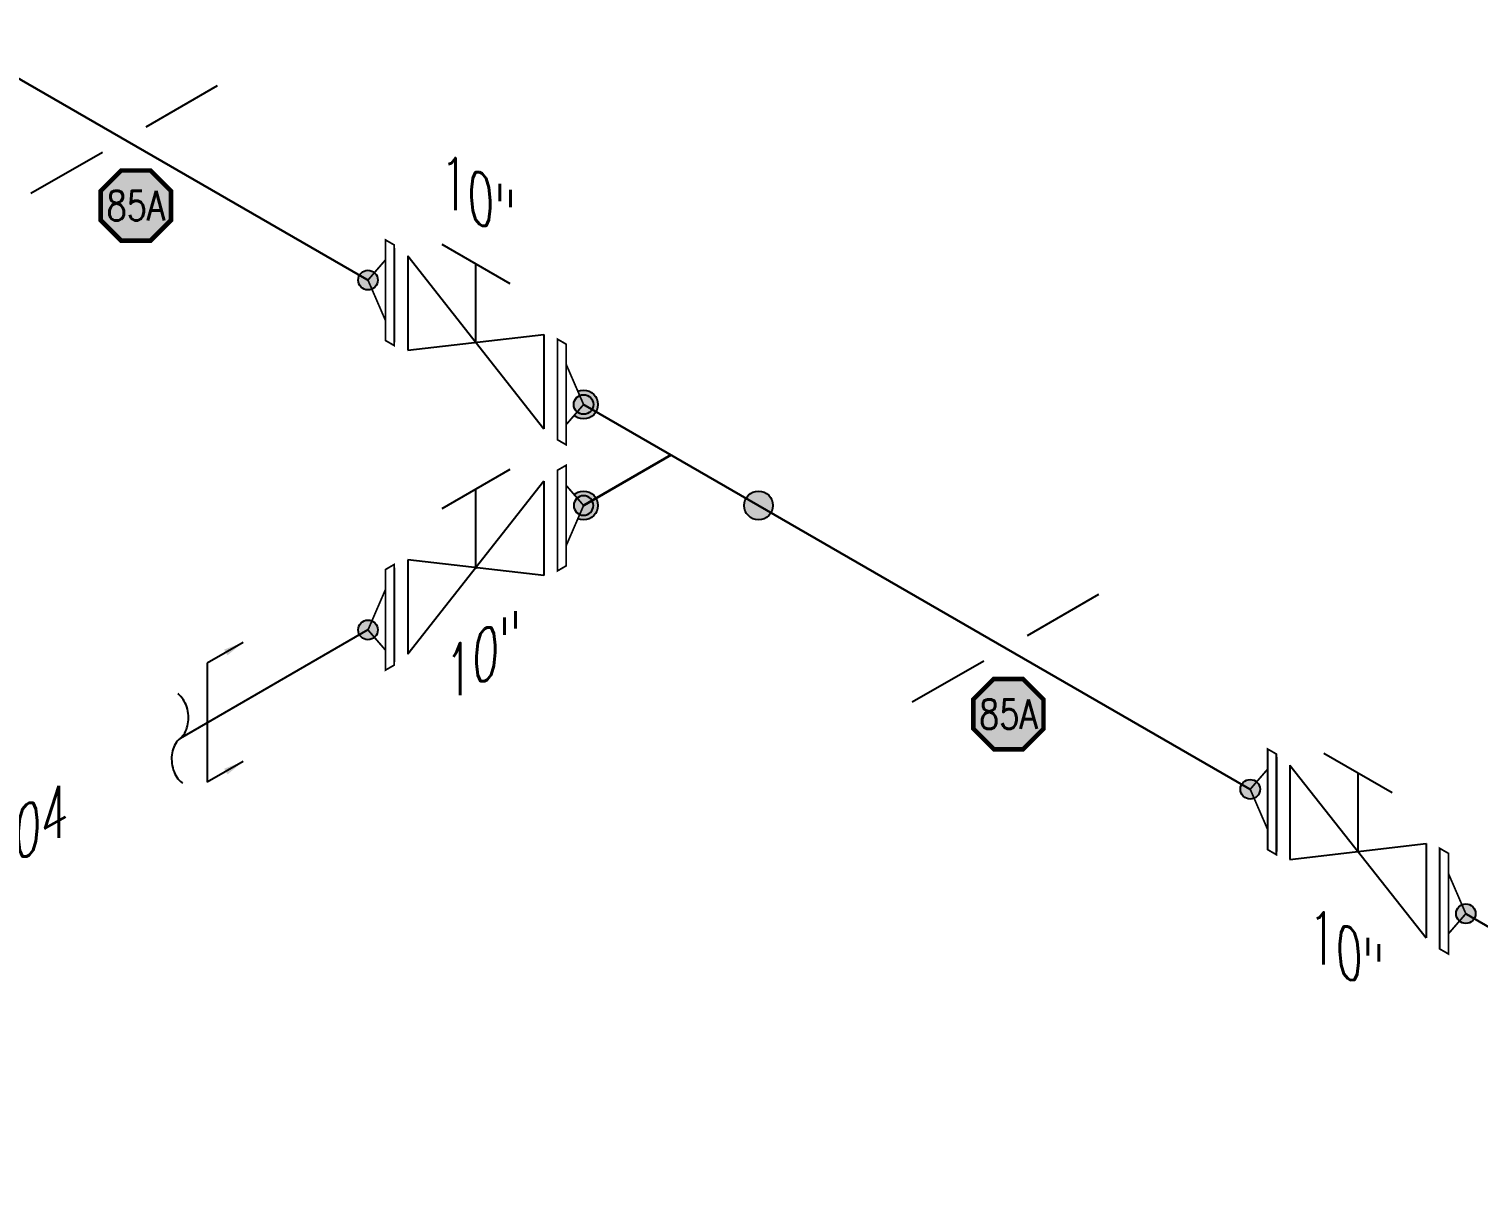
# Model space of a CAD drawing. Header units: inches. Extents: x 0.1 to 17.4, y 0.1 to 11.4.
# Drawn here: x 10.609 to 13.491, y 3.892 to 6.182 of the extents above; entities that cross this region are included whole.
import ezdxf
from ezdxf.enums import TextEntityAlignment as Align

# ---------------------------------------------------------------- set-up
doc = ezdxf.new("R2010")
doc.units = ezdxf.units.IN
doc.header["$MEASUREMENT"] = 0
doc.linetypes.add('HIDDEN2', pattern=[0.1875, 0.125, -0.0625])
for name, color, linetype in [('3', 1, 'Continuous'), ('COMP', 1, 'Continuous'), ('Continuation', 7, 'Continuous'), ('DL', 20, 'Continuous'), ('FITTINGS', 4, 'Continuous'), ('PART_PCML', 7, 'Continuous'), ('PIPE-ANNO', 150, 'HIDDEN2'), ('TEXT', 7, 'Continuous'), ('UNAS.PIPE', 251, 'Continuous'), ('WELD POINTS', 41, 'Continuous'), ('Welds', 7, 'Continuous')]:
    doc.layers.add(name, color=color, linetype=linetype)
doc.layers.add('PIPE', color=7, linetype='Continuous', lineweight=30)
doc.styles.add('PART_Standard', font='romans', dxfattribs={"width": 0.8, "height": 0.09})
doc.styles.add('Richmond', font='arial.ttf')
doc.styles.add('SIMPLEX', font='ROMANS')
doc.dimstyles.new('Richmond', dxfattribs={"dimtxt": 0.18, "dimasz": 0.18, "dimexe": 0.18, "dimexo": 0.0625, "dimgap": 0.09, "dimtad": 0, "dimtih": 1, "dimtoh": 1, "dimdec": 4, "dimzin": 0, "dimdsep": 46, "dimtxsty": 'Richmond', "dimcen": 0.09, "dimadec": 0, "dimazin": 0, "dimtfac": 1, "dimtdec": 4, "dimtofl": 0, "dimtmove": 0, "dimatfit": 3, "dimfxl": 1, "dimtolj": 1, "dimtzin": 0, "dimarcsym": 0})

# ---------------------------------------------------------------- blocks, each defined once
blk = doc.blocks.new('3_VALVE_FLANGE_GATE_30')
at = {"color": 0, "linetype": 'ByBlock', "lineweight": -2}
blk.add_wipeout([(-0.1624, -0.1875), (-0.1353, -0.1719), (0, 0), (0.1353, -0.0156), (0.1624, 0), (0.1624, 0.1875), (0.1353, 0.1719), (0, 0), (-0.1353, 0.0156), (-0.1624, 0)], dxfattribs=at)
for p, q in [((0.0677, 0.1953), (-0.0677, 0.1172)), ((0.1624, 0.1875), (0.1624, 0)), ((0.1353, 0.1719), (-0.1353, -0.1719)), ((0, 0), (0, 0.1563)), ((0.1353, 0.1719), (0.1353, -0.0156)), ((-0.1624, 0), (-0.1624, -0.1875)), ((-0.1353, 0.0156), (-0.1353, -0.1719)), ((0.1353, -0.0156), (-0.1353, 0.0156))]:
    blk.add_line(p, q, dxfattribs=at)
blk = doc.blocks.new('1_Text_330')
at = {"layer": 'TEXT', "style": 'PART_Standard', "oblique": 330, "width": 0.8}
blk.add_attdef('3/4"', (0, 0), '', height=0.09, rotation=330, dxfattribs=at)
blk = doc.blocks.new('AM9A04')
at = {"linetype": 'Continuous', "const_width": 0.01}
blk.add_lwpolyline([(0, -0.2887), (0, 0.2887), (-0.05, 0.3175), (-0.05, -0.2598)], close=True, dxfattribs=at)
at = {"const_width": 0.01}
blk.add_lwpolyline([(-0.05, -0.1443), (-0.15, 0.0866), (-0.05, 0.2021)], dxfattribs=at)
blk = doc.blocks.new('A09')
at = {"layer": 'Welds'}
h = blk.add_hatch(color=256, dxfattribs=at)
h.dxf.hatch_style = 1
h.paths.add_polyline_path([(-0.03, 0, 1), (0.03, 0, 1)])
blk.add_circle((0, 0), 0.03, dxfattribs=at)
blk = doc.blocks.new('*U50')
blk.add_wipeout([(0.052, -0.03), (0.0173, -0.07), (0.0173, -0.1101), (0, -0.1001), (0, 0.1001), (0.0173, 0.0901), (0.0173, 0.05)]).dxf.layer = 'COMP'
at = {"layer": '3', "xscale": 0.65, "yscale": 0.65, "zscale": 0.65}
blk.add_blockref('A09', (0.052, -0.03), dxfattribs=at)
at = {"layer": 'COMP', "xscale": 0.3466300616258731, "yscale": 0.3466300616258731, "zscale": 0.3466300616258731, "rotation": 180}
blk.add_blockref('AM9A04', (0, 0), dxfattribs=at)
blk = doc.blocks.new('4_SUPPORT_I-BEAM_30')
at = {"color": 0, "linetype": 'ByBlock', "lineweight": -2}
for p, q in [((-0.0435, 0.0251), (-0.1857, 0.1072)), ((0.1857, -0.1072), (0.0435, -0.0251))]:
    blk.add_line(p, q, dxfattribs=at)
blk = doc.blocks.new('2_WELD_SINGLE_00')
at = {"linetype": 'ByBlock', "lineweight": -2}
h = blk.add_hatch(color=0, dxfattribs=at)
edge = h.paths.add_edge_path()
edge.add_arc((0, 0), 0.0286, 0, 360)
at = {"color": 0, "linetype": 'ByBlock', "lineweight": -2}
blk.add_circle((0, 0), 0.0286, dxfattribs=at)
blk = doc.blocks.new('*U72')
at = {"layer": 'WELD POINTS'}
for p, rotation in [((-0.174, 0.1004), 329.9999999999999), ((-0.174, -0.1004), 120), ((0.174, -0.1004), 60.00000000000003)]:
    blk.add_blockref('2_WELD_SINGLE_00', p, dxfattribs=dict(at, rotation=rotation))
blk = doc.blocks.new('1_Text_30')
at = {"layer": 'TEXT', "style": 'PART_Standard', "oblique": 30, "width": 0.8}
blk.add_attdef('TEXT', (0, 0), '', height=0.09, rotation=30, dxfattribs=at)
blk = doc.blocks.new('1_Cont_30')
at = {"layer": 'Continuation', "style": 'PART_Standard', "oblique": 30, "width": 0.8}
blk.add_attdef('CONT', (0, 0), '', height=0.09, rotation=30, dxfattribs=at)
blk = doc.blocks.new('1_BREAK-PIPE_PIPE_00')
at = {"color": 0, "linetype": 'ByBlock', "lineweight": -2}
for centre, major_axis in [((-0.0298, 0.0919), (0, -0.101)), ((0.0298, -0.0919), (0, 0.101))]:
    blk.add_ellipse(centre, major_axis=major_axis, ratio=0.711978, start_param=0.427466, end_param=3.141593, dxfattribs=at)
blk = doc.blocks.new('1_Tilde_30')
at = {"layer": 'PIPE-ANNO', "xscale": -0.5000000000000001, "yscale": 0.5000000000000001, "zscale": 0.5000000000000001, "rotation": 114.4010914305396}
blk.add_blockref('1_BREAK-PIPE_PIPE_00', (0, 0), dxfattribs=at)
blk = doc.blocks.new('PART_PCML')
blk.add_hatch(color=0).paths.add_polyline_path([(-0.0699, -0.029), (-0.029, -0.0699), (0.029, -0.0699), (0.0699, -0.029), (0.0699, 0.029), (0.029, 0.0699), (-0.029, 0.0699), (-0.0699, 0.029)])
at = {"color": 7, "const_width": 0.009}
blk.add_lwpolyline([(-0.0699, 0.029), (-0.029, 0.0699), (0.029, 0.0699), (0.0699, 0.029), (0.0699, -0.029), (0.029, -0.0699), (-0.029, -0.0699), (-0.0699, -0.029), (-0.0699, 0.029), (-0.029, 0.0699)], dxfattribs=at)
at = {"color": 18, "true_color": 0x000000}
blk.add_lwpolyline([(-0.029, 0.0699), (-0.0699, 0.029), (-0.0699, -0.029), (-0.029, -0.0699), (0.029, -0.0699), (0.0699, -0.029), (0.0699, 0.029), (0.029, 0.0699)], close=True, dxfattribs=at)
at = {"color": 7, "true_color": 0xffffff, "style": 'SIMPLEX', "width": 0.8, "flags": 1}
for tag, p in [('CIRCUIT', (-0.0939, 0.0889)), ('DM', (-0.0527, -0.1332)), ('TYPE', (-0.0749, -0.2043))]:
    blk.add_attdef(tag, p, '', height=0.0586, dxfattribs=at)
at = {"color": 7, "true_color": 0xffffff, "style": 'SIMPLEX', "width": 0.8}
blk.add_attdef('DMDISP', text='', height=0.0586, dxfattribs=at).set_placement((0, 0), align=Align.MIDDLE_CENTER)
blk = doc.blocks.new('*U67')
at = {"color": 20, "linetype": 'ByBlock', "ltscale": 0.7}
blk.add_line((-0.1026, -0.1218), (0.1026, -0.0032), dxfattribs=at)
for points in [[(0.1026, -0.0859), (0.1026, -0.0032)], [(-0.1026, -0.2043), (-0.1026, -0.1218)]]:
    blk.add_leader(points, dimstyle='Richmond', override={"dimasz": 0.04, "dimgap": 0.09, "dimtad": 0}, dxfattribs=at)

msp = doc.modelspace()

# ---------------------------------------------------------------- linework, layer by layer
at = {"layer": 'PIPE'}
for p, q in [((7.2692, 7.9997), (13.8096, 4.2236)), ((11.8862, 5.3341), (11.4211, 5.0655))]:
    msp.add_line(p, q, dxfattribs=at)

# ---------------------------------------------------------------- block references
at = {"layer": 'Continuation'}
msp.add_blockref('1_Cont_30', (9.466, 3.8779), dxfattribs=at).add_auto_attribs({'CONT': 'CONT. 0014t-X003-010-04'})
at = {"layer": 'DL', "xscale": -1, "rotation": 119.9999999999999}
msp.add_blockref('*U67', (10.9098, 4.7703), dxfattribs=at)
at = {"layer": 'FITTINGS', "xscale": -1}
for p in [(10.7988, 5.9619), (12.5515, 4.95)]:
    msp.add_blockref('4_SUPPORT_I-BEAM_30', p, dxfattribs=at)
at = {"layer": 'PART_PCML', "color": 13}
for p in [(10.8218, 5.8302), (12.5571, 4.8186)]:
    msp.add_blockref('PART_PCML', p, dxfattribs=at).add_auto_attribs({'DMDISP': '85A'})
at = {"layer": 'PIPE-ANNO', "xscale": -1, "rotation": 119.9999999999999}
msp.add_blockref('1_Tilde_30', (10.9098, 4.7703), dxfattribs=at)
at = {"layer": 'TEXT'}
msp.add_blockref('1_Text_330', (11.4279, 5.8378), dxfattribs=at).add_auto_attribs({'3/4"': '10"'})
at = {"layer": 'WELD POINTS'}
msp.add_blockref('*U72', (11.8862, 5.3341), dxfattribs=at)

# ---------------------------------------------------------------- next in the draw order: block references
at = {"layer": 'FITTINGS', "xscale": -1}
for p in [(11.4979, 5.5583), (13.2524, 4.5453)]:
    msp.add_blockref('3_VALVE_FLANGE_GATE_30', p, dxfattribs=at)
at = {"layer": 'UNAS.PIPE'}
msp.add_blockref('3_VALVE_FLANGE_GATE_30', (11.4979, 5.1099), dxfattribs=at)

# ---------------------------------------------------------------- next in the draw order: block references
at = {"layer": 'COMP', "ltscale": 0.65, "rotation": 180}
for p in [(11.3355, 5.652), (13.09, 4.6391)]:
    msp.add_blockref('*U50', p, dxfattribs=at)
at = {"layer": 'COMP', "ltscale": 0.65}
for p in [(11.6603, 5.4645), (13.4148, 4.4516)]:
    msp.add_blockref('*U50', p, dxfattribs=at)
at = {"layer": 'COMP', "ltscale": 0.65, "xscale": -1, "rotation": 180}
msp.add_blockref('*U50', (11.6603, 5.2036), dxfattribs=at)
at = {"layer": 'TEXT'}
ref = msp.add_blockref('1_Text_30', (11.4377, 4.8393), dxfattribs=at)
ref.add_attrib('TEXT', '10"', (11.4377, 4.8393), dxfattribs={"layer": 'UNAS.PIPE', "height": 0.09, "rotation": 30, "style": 'PART_Standard', "oblique": 30, "width": 0.8})
msp.add_blockref('1_Text_330', (13.1545, 4.3372), dxfattribs=at).add_auto_attribs({'3/4"': '10"'})

# ---------------------------------------------------------------- next in the draw order: wipeouts: each hides what was drawn before it
msp.add_wipeout([(11.2835, 4.9861), (11.3182, 4.9461), (11.3182, 4.906), (11.3355, 4.916), (11.3355, 5.1162), (11.3182, 5.1062), (11.3182, 5.0661)]).dxf.layer = 'UNAS.PIPE'

# ---------------------------------------------------------------- next in the draw order: hatches: boundary and pattern name
at = {"layer": 'UNAS.PIPE'}
h = msp.add_hatch(color=256, dxfattribs=at)
h.dxf.hatch_style = 1
h.paths.add_polyline_path([(11.303, 4.9861, 1), (11.264, 4.9861, 1)])

# ---------------------------------------------------------------- next in the draw order: linework, layer by layer
msp.add_line((11.2835, 4.9861), (10.9098, 4.7703), dxfattribs=at)
msp.add_circle((11.2835, 4.9861), 0.0195, dxfattribs=at)

# ---------------------------------------------------------------- next in the draw order: block references
at = {"layer": 'UNAS.PIPE', "xscale": -0.3466300616258731, "yscale": 0.3466300616258731, "zscale": 0.3466300616258731, "rotation": 180}
msp.add_blockref('AM9A04', (11.3355, 5.0161), dxfattribs=at)

doc.saveas('drawing.dxf')
